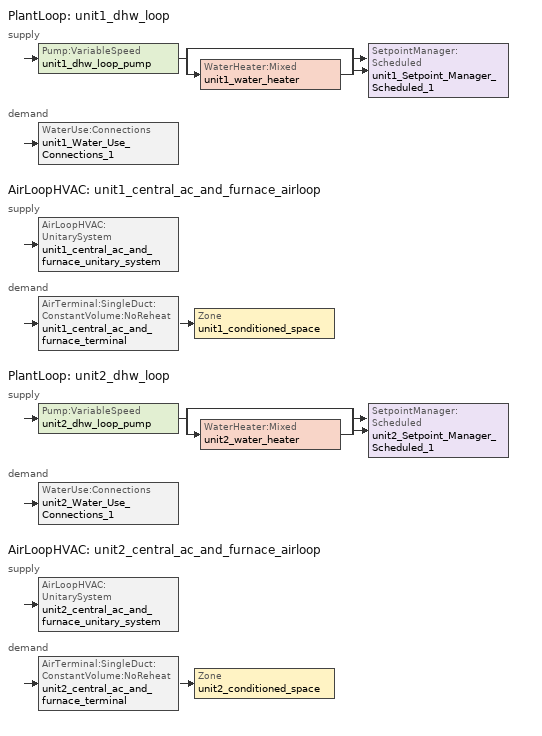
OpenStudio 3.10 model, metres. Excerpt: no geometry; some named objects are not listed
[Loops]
PlantLoop 'unit1_dhw_loop'
 supply: Pump:VariableSpeed 'unit1_dhw_loop_pump' > split
  | bypass
  | WaterHeater:Mixed 'unit1_water_heater'
  join > SetpointManager:Scheduled 'unit1_Setpoint_Manager_Scheduled_1'
 demand: WaterUse:Connections 'unit1_Water_Use_Connections_1'
AirLoopHVAC 'unit1_central_ac_and_furnace_airloop'
 supply: AirLoopHVAC:UnitarySystem 'unit1_central_ac_and_furnace_unitary_system'
 demand: AirTerminal:SingleDuct:ConstantVolume:NoReheat 'unit1_central_ac_and_furnace_terminal' > Zone 'unit1_conditioned_space'
PlantLoop 'unit2_dhw_loop'
 supply: Pump:VariableSpeed 'unit2_dhw_loop_pump' > split
  | bypass
  | WaterHeater:Mixed 'unit2_water_heater'
  join > SetpointManager:Scheduled 'unit2_Setpoint_Manager_Scheduled_1'
 demand: WaterUse:Connections 'unit2_Water_Use_Connections_1'
AirLoopHVAC 'unit2_central_ac_and_furnace_airloop'
 supply: AirLoopHVAC:UnitarySystem 'unit2_central_ac_and_furnace_unitary_system'
 demand: AirTerminal:SingleDuct:ConstantVolume:NoReheat 'unit2_central_ac_and_furnace_terminal' > Zone 'unit2_conditioned_space'
[EnergyManagementSystem:ProgramCallingManager]
unit1_infil_program_calling_manager: BeginZoneTimestepAfterInitHeatBalance; unit1_infil_program
unit1_crawlspace_unvented_1_duct_leakage_imbalance_infil_program_calling_manager: BeginZoneTimestepAfterInitHeatBalance; unit1_crawlspace_unvented_1_duct_leakage_imbalance_infil_program
unit1_natural_vent_program_calling_manager: BeginZoneTimestepAfterInitHeatBalance; unit1_natural_vent_program
unit1_central_ac_and_furnace_airloop_0_duct_program_calling_manager: EndOfSystemTimestepAfterHVACReporting; unit1_central_ac_and_furnace_airloop_0_duct_program
unit1_fridge_schedule_program_calling_manager: BeginZoneTimestepAfterInitHeatBalance; unit1_fridge_schedule_program
unit1_water_heater_EC_adj_ProgramManager: EndOfSystemTimestepBeforeHVACReporting; unit1_water_heater_EC_adj
unit1_central_ac_and_furnace_supply_fan_disaggregate_program_calling_manager_1: EndOfSystemTimestepBeforeHVACReporting; unit1_central_ac_and_furnace_supply_fan_disaggregate_program_1
unit1_central_ac_and_furnace_supply_fan_disaggregate_program_calling_manager: EndOfSystemTimestepBeforeHVACReporting; unit1_central_ac_and_furnace_supply_fan_disaggregate_program
unit2_infil_program_calling_manager: BeginZoneTimestepAfterInitHeatBalance; unit2_infil_program
unit2_crawlspace_unvented_1_duct_leakage_imbalance_infil_program_calling_manager: BeginZoneTimestepAfterInitHeatBalance; unit2_crawlspace_unvented_1_duct_leakage_imbalance_infil_program
unit2_natural_vent_program_calling_manager: BeginZoneTimestepAfterInitHeatBalance; unit2_natural_vent_program
unit2_central_ac_and_furnace_airloop_0_duct_program_calling_manager: EndOfSystemTimestepAfterHVACReporting; unit2_central_ac_and_furnace_airloop_0_duct_program
unit2_fridge_schedule_program_calling_manager: BeginZoneTimestepAfterInitHeatBalance; unit2_fridge_schedule_program
unit2_water_heater_EC_adj_ProgramManager: EndOfSystemTimestepBeforeHVACReporting; unit2_water_heater_EC_adj
unit2_central_ac_and_furnace_supply_fan_disaggregate_program_calling_manager_1: EndOfSystemTimestepBeforeHVACReporting; unit2_central_ac_and_furnace_supply_fan_disaggregate_program_1
unit2_central_ac_and_furnace_supply_fan_disaggregate_program_calling_manager: EndOfSystemTimestepBeforeHVACReporting; unit2_central_ac_and_furnace_supply_fan_disaggregate_program
unmet_hours_program_calling_manager: EndOfZoneTimestepBeforeZoneReporting; unmet_hours_program
total_loads_program_calling_manager: EndOfZoneTimestepAfterZoneReporting; total_loads_program
total_airflows_program_calling_manager: EndOfZoneTimestepAfterZoneReporting; total_airflows_program
[EnergyManagementSystem:Sensor]
Name | Output Variable or Output Meter Index Key | Output Variable or Output Meter
unit1_clothes_dryer_exhaust_0_sch_s | unit1_clothes_dryer | Schedule Value
unit1_mech_vent_bath_fan_0_sch_s | unit1_mech_vent_bath_fan_0_schedule | Schedule Value
unit1_mech_vent_range_fan_0_sch_s | unit1_mech_vent_range_fan_0_schedule | Schedule Value
unit1_clg_sp_s | unit1_cooling_setpoint | Schedule Value
unit1_htg_sp_s | unit1_heating_setpoint | Schedule Value
unit1_natural_vent_s | unit1_natural_vent_schedule | Schedule Value
unit1_central_ac_and_furnace_airloop_0_DZ_W_s | unit1_crawlspace___unvented | Zone Mean Air Humidity Ratio
unit1_central_ac_and_furnace_airloop_0_DZ_T_s | unit1_crawlspace___unvented | Zone Air Temperature
unit1_central_ac_and_furnace_airloop_Ra_W_s | unit1_Node_9 | System Node Humidity Ratio
unit1_central_ac_and_furnace_airloop_RA_T_s | unit1_Node_9 | System Node Temperature
unit1_central_ac_and_furnace_airloop_AH_Wout_s | unit1_Node_6 | System Node Humidity Ratio
unit1_central_ac_and_furnace_airloop_AH_Tout_s | unit1_Node_6 | System Node Temperature
unit1_central_ac_and_furnace_airloop_AH_VFR_s | unit1_Node_6 | System Node Current Density Volume Flow Rate
unit1_central_ac_and_furnace_airloop_AH_MFR_s | unit1_Node_6 | System Node Mass Flow Rate
unit1_central_ac_and_furnace_airloop_Fan_RTF_s_1 | unit1_central_ac_and_furnace_supply_fan | Fan Runtime Fraction Speed 2
unit1_central_ac_and_furnace_airloop_Fan_RTF_s | unit1_central_ac_and_furnace_supply_fan | Fan Runtime Fraction Speed 1
unit1_cool_season | unit1_cooling_season_schedule | Schedule Value
unit1_tout_s | unit1_conditioned_space | Zone Outdoor Air Drybulb Temperature
unit1_tin_s; unit1_fridge_tin_s | unit1_conditioned_space | Zone Mean Air Temperature
unit1_site_vw_s; unit2_site_vw_s |  | Site Wind Speed
unit1_win_s | unit1_conditioned_space | Zone Air Humidity Ratio
unit1_out_wt_s; unit2_out_wt_s |  | Site Outdoor Air Humidity Ratio
unit1_out_pb_s; unit2_out_pb_s |  | Site Outdoor Air Barometric Pressure
unit1_water_heater_off_cycle_parasitic | unit1_water_heater | Water Heater Off Cycle Parasitic Electricity Rate
unit1_water_heater_on_cycle_parasitic | unit1_water_heater | Water Heater On Cycle Parasitic Electricity Rate
unit1_water_heater_energy | unit1_water_heater | Water Heater NaturalGas Rate
unit1_central_ac_and_furnace_htg_coil_s | unit1_central_ac_and_furnace_htg_coil | Heating Coil Heating Energy
unit1_central_ac_and_furnace_supply_fan_s_1; unit1_central_ac_and_furnace_supply_fan_s | unit1_central_ac_and_furnace_supply_fan | Fan Electricity Energy
unit1_central_ac_and_furnace_clg_coil_s | unit1_central_ac_and_furnace_clg_coil | Cooling Coil Total Cooling Energy
unit2_clothes_dryer_exhaust_0_sch_s | unit2_clothes_dryer | Schedule Value
unit2_mech_vent_bath_fan_0_sch_s | unit2_mech_vent_bath_fan_0_schedule | Schedule Value
unit2_mech_vent_range_fan_0_sch_s | unit2_mech_vent_range_fan_0_schedule | Schedule Value
unit2_clg_sp_s | unit2_cooling_setpoint | Schedule Value
unit2_htg_sp_s | unit2_heating_setpoint | Schedule Value
unit2_natural_vent_s | unit2_natural_vent_schedule | Schedule Value
unit2_central_ac_and_furnace_airloop_0_DZ_W_s | unit2_crawlspace___unvented | Zone Mean Air Humidity Ratio
unit2_central_ac_and_furnace_airloop_0_DZ_T_s | unit2_crawlspace___unvented | Zone Air Temperature
unit2_central_ac_and_furnace_airloop_Ra_W_s | unit2_Node_9 | System Node Humidity Ratio
unit2_central_ac_and_furnace_airloop_RA_T_s | unit2_Node_9 | System Node Temperature
unit2_central_ac_and_furnace_airloop_AH_Wout_s | unit2_Node_6 | System Node Humidity Ratio
unit2_central_ac_and_furnace_airloop_AH_Tout_s | unit2_Node_6 | System Node Temperature
unit2_central_ac_and_furnace_airloop_AH_VFR_s | unit2_Node_6 | System Node Current Density Volume Flow Rate
unit2_central_ac_and_furnace_airloop_AH_MFR_s | unit2_Node_6 | System Node Mass Flow Rate
unit2_central_ac_and_furnace_airloop_Fan_RTF_s_1 | unit2_central_ac_and_furnace_supply_fan | Fan Runtime Fraction Speed 2
unit2_central_ac_and_furnace_airloop_Fan_RTF_s | unit2_central_ac_and_furnace_supply_fan | Fan Runtime Fraction Speed 1
unit2_cool_season | unit2_cooling_season_schedule | Schedule Value
unit2_tout_s | unit2_conditioned_space | Zone Outdoor Air Drybulb Temperature
unit2_tin_s; unit2_fridge_tin_s | unit2_conditioned_space | Zone Mean Air Temperature
unit2_win_s | unit2_conditioned_space | Zone Air Humidity Ratio
unit2_water_heater_off_cycle_parasitic | unit2_water_heater | Water Heater Off Cycle Parasitic Electricity Rate
unit2_water_heater_on_cycle_parasitic | unit2_water_heater | Water Heater On Cycle Parasitic Electricity Rate
unit2_water_heater_energy | unit2_water_heater | Water Heater NaturalGas Rate
unit2_central_ac_and_furnace_htg_coil_s | unit2_central_ac_and_furnace_htg_coil | Heating Coil Heating Energy
unit2_central_ac_and_furnace_supply_fan_s_1; unit2_central_ac_and_furnace_supply_fan_s | unit2_central_ac_and_furnace_supply_fan | Fan Electricity Energy
unit2_central_ac_and_furnace_clg_coil_s | unit2_central_ac_and_furnace_clg_coil | Cooling Coil Total Cooling Energy
unit1_conditioned_space_htg_unmet_s | unit1_conditioned_space | Zone Heating Setpoint Not Met Time
unit1_conditioned_space_clg_unmet_s | unit1_conditioned_space | Zone Cooling Setpoint Not Met Time
unit2_conditioned_space_htg_unmet_s | unit2_conditioned_space | Zone Heating Setpoint Not Met Time
unit2_conditioned_space_clg_unmet_s | unit2_conditioned_space | Zone Cooling Setpoint Not Met Time
htg_load_cond |  | Heating:EnergyTransfer:Zone:UNIT1_CONDITIONED_SPACE
clg_load_cond |  | Cooling:EnergyTransfer:Zone:UNIT1_CONDITIONED_SPACE
htg_load_duct |  | Heating:EnergyTransfer:Zone:UNIT1_CENTRAL_AC_AND_FURNACE_AIRLOOP_RET_AIR_ZONE
clg_load_duct |  | Cooling:EnergyTransfer:Zone:UNIT1_CENTRAL_AC_AND_FURNACE_AIRLOOP_RET_AIR_ZONE
htg_load_cond_1 |  | Heating:EnergyTransfer:Zone:UNIT2_CONDITIONED_SPACE
clg_load_cond_1 |  | Cooling:EnergyTransfer:Zone:UNIT2_CONDITIONED_SPACE
htg_load_duct_1 |  | Heating:EnergyTransfer:Zone:UNIT2_CENTRAL_AC_AND_FURNACE_AIRLOOP_RET_AIR_ZONE
clg_load_duct_1 |  | Cooling:EnergyTransfer:Zone:UNIT2_CENTRAL_AC_AND_FURNACE_AIRLOOP_RET_AIR_ZONE
[ElectricEquipment:Definition] Design Level Calculation Method=EquipmentLevel
Name | Design Level {W} | Fraction Latent | Fraction Radiant | Fraction Lost
unit1_dishwasher | 376.007 | 0.3 | 0.18 | 0.4
unit1_clothes_washer | 776.707 | 0.03 | 0.162 | 0.7
unit2_dishwasher | 429.275 | 0.3 | 0.18 | 0.4
unit2_clothes_washer | 508.393 | 0.03 | 0.162 | 0.7
[EnergyManagementSystem:Actuator]
Name | Actuated Component | Actuated Component Type | Actuated Component Control Type
unit1_infil_flow_act | unit1_infil_flow | Zone Infiltration | Air Exchange Flow Rate
unit1_crawlspace_unvented_1_duct_leakage_imbalance_infil_flow_act | unit1_crawlspace_unvented_1_duct_leakage_imbalance_infil_flow | Zone Infiltration | Air Exchange Flow Rate
unit1_whole_house_fan_mix_act | unit1_whole_house_fan_mix | ZoneMixing | Air Exchange Flow Rate
unit1_whole_house_fan_flow_act | unit1_whole_house_fan_flow | Zone Infiltration | Air Exchange Flow Rate
unit1_natural_vent_flow_act | unit1_natural_vent_flow | Zone Infiltration | Air Exchange Flow Rate
unit1_central_ac_and_furnace_airloop_0_ZoneMixCondToDZ_mix_act | unit1_central_ac_and_furnace_airloop_0_ZoneMixCondToDZ_mix | ZoneMixing | Air Exchange Flow Rate
unit1_central_ac_and_furnace_airloop_0_ZoneMixDZToCond_mix_act | unit1_central_ac_and_furnace_airloop_0_ZoneMixDZToCond_mix | ZoneMixing | Air Exchange Flow Rate
unit1_fridge_schedule_act | unit1_fridge_schedule | Schedule:Constant | Schedule Value
unit2_infil_flow_act | unit2_infil_flow | Zone Infiltration | Air Exchange Flow Rate
unit2_crawlspace_unvented_1_duct_leakage_imbalance_infil_flow_act | unit2_crawlspace_unvented_1_duct_leakage_imbalance_infil_flow | Zone Infiltration | Air Exchange Flow Rate
unit2_whole_house_fan_mix_act | unit2_whole_house_fan_mix | ZoneMixing | Air Exchange Flow Rate
unit2_whole_house_fan_flow_act | unit2_whole_house_fan_flow | Zone Infiltration | Air Exchange Flow Rate
unit2_natural_vent_flow_act | unit2_natural_vent_flow | Zone Infiltration | Air Exchange Flow Rate
unit2_central_ac_and_furnace_airloop_0_ZoneMixCondToDZ_mix_act | unit2_central_ac_and_furnace_airloop_0_ZoneMixCondToDZ_mix | ZoneMixing | Air Exchange Flow Rate
unit2_central_ac_and_furnace_airloop_0_ZoneMixDZToCond_mix_act | unit2_central_ac_and_furnace_airloop_0_ZoneMixDZToCond_mix | ZoneMixing | Air Exchange Flow Rate
unit2_fridge_schedule_act | unit2_fridge_schedule | Schedule:Constant | Schedule Value
[EnergyManagementSystem:Program]
unit1_infil_program: Set p_m = 0.14; Set p_s = 0.22; Set s_m = 270; Set s_s = 370; Set z_m = 9.99744; Set z_s = 2.4384; Set f_t = (((s_m/z_m)^p_m)*((z_s/s_s)^p_s)); Set Tdiff = unit1_tin_s-unit1_tout_s; Set dT = @Abs Tdiff; Set c = 0.0554; Set Cs = 0.0567; Set Cw = 0.1627; Set n = 0.65; Set sft = (f_t*0.3); Set temp1 = ((c*Cw)*((sft*unit1_site_vw_s)^(2*n)))^2; Set Qinf = (((c*Cs*(dT^n))^2)+temp1)^0.5; Set Qinf = (@Max Qinf 0); Set unit1_mech_vent_house_fan_sensible_load_act = 0.0; Set unit1_mech_vent_house_fan_latent_load_act = 0.0; Set OASupInPb = unit1_out_pb_s; Set OASupInTemp = unit1_tout_s; Set OASupInW = unit1_out_wt_s; Set OASupRho = (@RhoAirFnPbTdbW OASupInPb OASupInTemp OASupInW); Set OASupCp = (@CpAirFnW OASupInW); Set OASupInEnth = (@HFnTdbW OASupInTemp OASupInW); Set ZoneTemp = unit1_tin_s; Set ZoneW = unit1_win_s; Set ZoneCp = (@CpAirFnW ZoneW); Set ZoneAirEnth = (@HFnTdbW ZoneTemp ZoneW); Set unit1_mech_vent_house_fan_cfis_act = 0.0; Set QWHV_cfis_sup = 0.0; Set QWHV_cfis_suppl_sup = 0.0; Set QWHV_cfis_suppl_exh = 0.0; Set Qrange = 0; Set Qrange = Qrange + 0.04719 * unit1_mech_vent_range_fan_0_sch_s; Set Qbath = 0; Set Qbath = Qbath + 0.07079 * unit1_mech_vent_bath_fan_0_sch_s; Set Qdryer = 0; Set Qdryer = Qdryer + 0.09233 * unit1_clothes_dryer_exhaust_0_sch_s; Set QWHV_sup = 0.0; Set QWHV_exh = 0.0; Set Qsupply = QWHV_sup + QWHV_cfis_sup + QWHV_cfis_suppl_sup; Set Qexhaust = Qrange + Qbath + Qdryer + QWHV_exh + QWHV_cfis_suppl_exh; Set Qfan = (@Max Qexhaust Qsupply); Set Qducts = 0; Set Qducts = Qducts - unit1_central_ac_and_furnace_airloop_0_DuctImbalLkSupFanEquivCond; Set Qducts = Qducts + unit1_central_ac_and_furnace_airloop_0_DuctImbalLkExhFanEquivCond; If Qducts < 0; Set Qsupply = Qsupply - Qducts; Else; Set Qexhaust = Qexhaust + Qducts; EndIf; Set Qfan_with_ducts = (@Max Qexhaust Qsupply); Set Qimb = (@Abs (Qsupply - Qexhaust)); If Qinf + Qimb > 0; Set Qtot = Qfan_with_ducts + (Qinf^2) / (Qinf + Qimb); Else; Set Qtot = Qfan_with_ducts; EndIf; Set Qinf_adj = Qtot - Qfan; Set unit1_infil_flow_act = Qinf_adj; Set unit1_infil_program_Qinf = Qinf_adj; Set unit1_infil_program_Qfan = Qfan; Set Qload = Qfan; Set Effectiveness_Sens = 0.0; Set Effectiveness_Lat = 0.0; Set Fan_MFR = Qload * OASupRho; Set ZoneInEnth = OASupInEnth; Set ZoneInTemp = OASupInTemp; Set FanTotalToCond = Fan_MFR * (ZoneInEnth - ZoneAirEnth); Set FanSensToCond = Fan_MFR * ZoneCp * (ZoneInTemp - ZoneTemp); Set FanLatToCond = FanTotalToCond - FanSensToCond; Set unit1_mech_vent_house_fan_sensible_load_act = unit1_mech_vent_house_fan_sensible_load_act + FanSensToCond; Set unit1_mech_vent_house_fan_latent_load_act = unit1_mech_vent_house_fan_latent_load_act + FanLatToCond
unit1_crawlspace_unvented_1_duct_leakage_imbalance_infil_program: Set Qducts = 0; Set Qducts = Qducts - unit1_central_ac_and_furnace_airloop_0_DuctImbalLkSupFanEquivDZ; Set Qducts = Qducts + unit1_central_ac_and_furnace_airloop_0_DuctImbalLkExhFanEquivDZ; Set unit1_crawlspace_unvented_1_duct_leakage_imbalance_infil_flow_act = (@Abs(Qducts))
unit1_natural_vent_program: Set Tin = unit1_tin_s; Set Tout = unit1_tout_s; Set Wout = unit1_out_wt_s; Set Pbar = unit1_out_pb_s; Set Phiout = (@RhFnTdbWPb Tout Wout Pbar); Set MaxHR = 0.0115; Set Tnvsp = (unit1_htg_sp_s + unit1_clg_sp_s) / 2; Set NVavail = unit1_natural_vent_s; Set ClgSsnAvail = unit1_cool_season; Set Qnv = 0; Set Qwhf = 0; Set unit1_whole_house_fan_mix_act = 0; Set unit1_whole_house_fan_act = 0; If ((Wout < MaxHR) && (Tin > Tout) && (Tin > Tnvsp) && (ClgSsnAvail > 0)); Set WHF_Flow = 0; Set Adj = (Tin-Tnvsp)/(Tin-Tout); Set Adj = (@Min Adj 1); Set Adj = (@Max Adj 0); If (WHF_Flow > 0); Set Qwhf = WHF_Flow*Adj; Set unit1_whole_house_fan_mix_act = WHF_Flow*Adj; Set WHF_W = 0; Set unit1_whole_house_fan_act = WHF_W*Adj; ElseIf (NVavail > 0); Set NVArea = 5945.645915136; Set Cs = 8.968567957270247e-05; Set Cw = 2.2169590796800036e-05; Set Tdiff = Tin-Tout; Set dT = (@Abs Tdiff); Set Vwind = unit1_site_vw_s; Set SGNV = NVArea*Adj*((((Cs*dT)+(Cw*(Vwind^2)))^0.5)/1000); Set MaxNV = 1.9217699887104003; Set Qnv = (@Min SGNV MaxNV); EndIf; EndIf; Set unit1_natural_vent_flow_act = Qnv; Set unit1_whole_house_fan_flow_act = Qwhf; Set unit1_natural_vent_program_Qnv = Qnv; Set unit1_natural_vent_program_Qwhf = Qwhf
unit1_central_ac_and_furnace_airloop_0_duct_program: Set unit1_central_ac_and_furnace_airloop_AH_MFR = unit1_central_ac_and_furnace_airloop_AH_MFR_s; Set unit1_central_ac_and_furnace_airloop_Fan_RTF = 0; Set unit1_central_ac_and_furnace_airloop_Fan_RTF = unit1_central_ac_and_furnace_airloop_Fan_RTF + unit1_central_ac_and_furnace_airloop_Fan_RTF_s; Set unit1_central_ac_and_furnace_airloop_Fan_RTF = unit1_central_ac_and_furnace_airloop_Fan_RTF + unit1_central_ac_and_furnace_airloop_Fan_RTF_s_1; Set unit1_central_ac_and_furnace_airloop_AH_VFR = unit1_central_ac_and_furnace_airloop_AH_VFR_s; Set unit1_central_ac_and_furnace_airloop_AH_Tout = unit1_central_ac_and_furnace_airloop_AH_Tout_s; Set unit1_central_ac_and_furnace_airloop_AH_Wout = unit1_central_ac_and_furnace_airloop_AH_Wout_s; Set unit1_central_ac_and_furnace_airloop_RA_T = unit1_central_ac_and_furnace_airloop_RA_T_s; Set unit1_central_ac_and_furnace_airloop_Ra_W = unit1_central_ac_and_furnace_airloop_Ra_W_s; Set unit1_central_ac_and_furnace_airloop_0_DZ_T = unit1_central_ac_and_furnace_airloop_0_DZ_T_s; Set unit1_central_ac_and_furnace_airloop_0_DZ_W = unit1_central_ac_and_furnace_airloop_0_DZ_W_s; Run unit1_central_ac_and_furnace_airloop_0_duct_subroutine; Set unit1_central_ac_and_furnace_airloop_0_SupSensLkToCond_act = unit1_central_ac_and_furnace_airloop_0_SupSensLkToCond; Set unit1_central_ac_and_furnace_airloop_0_SupLatLkToCond_act = unit1_central_ac_and_furnace_airloop_0_SupLatLkToCond; Set unit1_central_ac_and_furnace_airloop_0_SupCondToLv_act = unit1_central_ac_and_furnace_airloop_0_SupCondToLv; Set unit1_central_ac_and_furnace_airloop_0_RetSensLkToRP_act = unit1_central_ac_and_furnace_airloop_0_RetSensLkToRP; Set unit1_central_ac_and_furnace_airloop_0_RetLatLkToRP_act = unit1_central_ac_and_furnace_airloop_0_RetLatLkToRP; Set unit1_central_ac_and_furnace_airloop_0_RetCondToRP_act = unit1_central_ac_and_furnace_airloop_0_RetCondToRP; Set unit1_central_ac_and_furnace_airloop_0_RetCondToDZ_act = unit1_central_ac_and_furnace_airloop_0_RetCondToDZ; Set unit1_central_ac_and_furnace_airloop_0_SupCondToDZ_act = unit1_central_ac_and_furnace_airloop_0_SupCondToDZ; Set unit1_central_ac_and_furnace_airloop_0_SupSensLkToDZ_act = unit1_central_ac_and_furnace_airloop_0_SupSensLkToDZ; Set unit1_central_ac_and_furnace_airloop_0_SupLatLkToDZ_act = unit1_central_ac_and_furnace_airloop_0_SupLatLkToDZ; Set unit1_central_ac_and_furnace_airloop_0_ZoneMixDZToCond_mix_act = unit1_central_ac_and_furnace_airloop_0_ZoneMixDZToCond; Set unit1_central_ac_and_furnace_airloop_0_ZoneMixCondToDZ_mix_act = unit1_central_ac_and_furnace_airloop_0_ZoneMixCondToDZ
unit1_fridge_schedule_program: Set Tin = unit1_fridge_tin_s*(9.0/5.0)+32.0; Set unit1_fridge_schedule_act = 0; If (Hour == 0); Set unit1_fridge_schedule_act = (-0.487+0.019*Tin); ElseIf (Hour == 1); Set unit1_fridge_schedule_act = (-0.34+0.016*Tin); ElseIf (Hour == 2); Set unit1_fridge_schedule_act = (-0.37+0.017*Tin); ElseIf (Hour == 3); Set unit1_fridge_schedule_act = (-0.361+0.016*Tin); ElseIf (Hour == 4); Set unit1_fridge_schedule_act = (-0.515+0.018*Tin); ElseIf (Hour == 5); Set unit1_fridge_schedule_act = (-0.684+0.021*Tin); ElseIf (Hour == 6); Set unit1_fridge_schedule_act = (-0.471+0.019*Tin); ElseIf (Hour == 7); Set unit1_fridge_schedule_act = (-0.159+0.015*Tin); ElseIf (Hour == 8); Set unit1_fridge_schedule_act = (-0.079+0.015*Tin); ElseIf (Hour == 9); Set unit1_fridge_schedule_act = (-0.417+0.019*Tin); ElseIf (Hour == 10); Set unit1_fridge_schedule_act = (-0.411+0.018*Tin); ElseIf (Hour == 11); Set unit1_fridge_schedule_act = (-0.386+0.018*Tin); ElseIf (Hour == 12); Set unit1_fridge_schedule_act = (-0.24+0.016*Tin); ElseIf (Hour == 13); Set unit1_fridge_schedule_act = (-0.314+0.017*Tin); ElseIf (Hour == 14); Set unit1_fridge_schedule_act = (-0.16+0.015*Tin); ElseIf (Hour == 15); Set unit1_fridge_schedule_act = (-0.121+0.015*Tin); ElseIf (Hour == 16); Set unit1_fridge_schedule_act = (-0.469+0.02*Tin); ElseIf (Hour == 17); Set unit1_fridge_schedule_act = (-0.412+0.02*Tin); ElseIf (Hour == 18); Set unit1_fridge_schedule_act = (-0.091+0.017*Tin); ElseIf (Hour == 19); Set unit1_fridge_schedule_act = (0.077+0.014*Tin); ElseIf (Hour == 20); Set unit1_fridge_schedule_act = (-0.118+0.016*Tin); ElseIf (Hour == 21); Set unit1_fridge_schedule_act = (-0.247+0.017*Tin); ElseIf (Hour == 22); Set unit1_fridge_schedule_act = (-0.445+0.019*Tin); ElseIf (Hour == 23); Set unit1_fridge_schedule_act = (-0.544+0.02*Tin); EndIf
unit1_water_heater_EC_adj: If WarmupFlag == 0; Set dhw_e_cons = unit1_water_heater_energy + unit1_water_heater_on_cycle_parasitic + unit1_water_heater_off_cycle_parasitic; Set unit1_water_heater_ec_adj_act = 0.0 * dhw_e_cons / 1; EndIf
unit1_central_ac_and_furnace_supply_fan_disaggregate_program_1: Set unit1_central_ac_and_furnace_supply_fan_primary_htg = 0; If unit1_central_ac_and_furnace_htg_coil_s > 0; Set unit1_central_ac_and_furnace_supply_fan_primary_htg = unit1_central_ac_and_furnace_supply_fan_s_1; EndIf
unit1_central_ac_and_furnace_supply_fan_disaggregate_program: Set unit1_central_ac_and_furnace_supply_fan_clg = 0; If unit1_central_ac_and_furnace_clg_coil_s > 0; Set unit1_central_ac_and_furnace_supply_fan_clg = unit1_central_ac_and_furnace_supply_fan_s; EndIf
unit2_infil_program: Set p_m = 0.14; Set p_s = 0.22; Set s_m = 270; Set s_s = 370; Set z_m = 9.99744; Set z_s = 2.4384; Set f_t = (((s_m/z_m)^p_m)*((z_s/s_s)^p_s)); Set Tdiff = unit2_tin_s-unit2_tout_s; Set dT = @Abs Tdiff; Set c = 0.0554; Set Cs = 0.0567; Set Cw = 0.1627; Set n = 0.65; Set sft = (f_t*0.3); Set temp1 = ((c*Cw)*((sft*unit2_site_vw_s)^(2*n)))^2; Set Qinf = (((c*Cs*(dT^n))^2)+temp1)^0.5; Set Qinf = (@Max Qinf 0); Set unit2_mech_vent_house_fan_sensible_load_act = 0.0; Set unit2_mech_vent_house_fan_latent_load_act = 0.0; Set OASupInPb = unit2_out_pb_s; Set OASupInTemp = unit2_tout_s; Set OASupInW = unit2_out_wt_s; Set OASupRho = (@RhoAirFnPbTdbW OASupInPb OASupInTemp OASupInW); Set OASupCp = (@CpAirFnW OASupInW); Set OASupInEnth = (@HFnTdbW OASupInTemp OASupInW); Set ZoneTemp = unit2_tin_s; Set ZoneW = unit2_win_s; Set ZoneCp = (@CpAirFnW ZoneW); Set ZoneAirEnth = (@HFnTdbW ZoneTemp ZoneW); Set unit2_mech_vent_house_fan_cfis_act = 0.0; Set QWHV_cfis_sup = 0.0; Set QWHV_cfis_suppl_sup = 0.0; Set QWHV_cfis_suppl_exh = 0.0; Set Qrange = 0; Set Qrange = Qrange + 0.04719 * unit2_mech_vent_range_fan_0_sch_s; Set Qbath = 0; Set Qbath = Qbath + 0.07079 * unit2_mech_vent_bath_fan_0_sch_s; Set Qdryer = 0; Set Qdryer = Qdryer + 0.0508 * unit2_clothes_dryer_exhaust_0_sch_s; Set QWHV_sup = 0.0; Set QWHV_exh = 0.0; Set Qsupply = QWHV_sup + QWHV_cfis_sup + QWHV_cfis_suppl_sup; Set Qexhaust = Qrange + Qbath + Qdryer + QWHV_exh + QWHV_cfis_suppl_exh; Set Qfan = (@Max Qexhaust Qsupply); Set Qducts = 0; Set Qducts = Qducts - unit2_central_ac_and_furnace_airloop_0_DuctImbalLkSupFanEquivCond; Set Qducts = Qducts + unit2_central_ac_and_furnace_airloop_0_DuctImbalLkExhFanEquivCond; If Qducts < 0; Set Qsupply = Qsupply - Qducts; Else; Set Qexhaust = Qexhaust + Qducts; EndIf; Set Qfan_with_ducts = (@Max Qexhaust Qsupply); Set Qimb = (@Abs (Qsupply - Qexhaust)); If Qinf + Qimb > 0; Set Qtot = Qfan_with_ducts + (Qinf^2) / (Qinf + Qimb); Else; Set Qtot = Qfan_with_ducts; EndIf; Set Qinf_adj = Qtot - Qfan; Set unit2_infil_flow_act = Qinf_adj; Set unit2_infil_program_Qinf = Qinf_adj; Set unit2_infil_program_Qfan = Qfan; Set Qload = Qfan; Set Effectiveness_Sens = 0.0; Set Effectiveness_Lat = 0.0; Set Fan_MFR = Qload * OASupRho; Set ZoneInEnth = OASupInEnth; Set ZoneInTemp = OASupInTemp; Set FanTotalToCond = Fan_MFR * (ZoneInEnth - ZoneAirEnth); Set FanSensToCond = Fan_MFR * ZoneCp * (ZoneInTemp - ZoneTemp); Set FanLatToCond = FanTotalToCond - FanSensToCond; Set unit2_mech_vent_house_fan_sensible_load_act = unit2_mech_vent_house_fan_sensible_load_act + FanSensToCond; Set unit2_mech_vent_house_fan_latent_load_act = unit2_mech_vent_house_fan_latent_load_act + FanLatToCond
unit2_crawlspace_unvented_1_duct_leakage_imbalance_infil_program: Set Qducts = 0; Set Qducts = Qducts - unit2_central_ac_and_furnace_airloop_0_DuctImbalLkSupFanEquivDZ; Set Qducts = Qducts + unit2_central_ac_and_furnace_airloop_0_DuctImbalLkExhFanEquivDZ; Set unit2_crawlspace_unvented_1_duct_leakage_imbalance_infil_flow_act = (@Abs(Qducts))
unit2_natural_vent_program: Set Tin = unit2_tin_s; Set Tout = unit2_tout_s; Set Wout = unit2_out_wt_s; Set Pbar = unit2_out_pb_s; Set Phiout = (@RhFnTdbWPb Tout Wout Pbar); Set MaxHR = 0.0115; Set Tnvsp = (unit2_htg_sp_s + unit2_clg_sp_s) / 2; Set NVavail = unit2_natural_vent_s; Set ClgSsnAvail = unit2_cool_season; Set Qnv = 0; Set Qwhf = 0; Set unit2_whole_house_fan_mix_act = 0; Set unit2_whole_house_fan_act = 0; If ((Wout < MaxHR) && (Tin > Tout) && (Tin > Tnvsp) && (ClgSsnAvail > 0)); Set WHF_Flow = 0; Set Adj = (Tin-Tnvsp)/(Tin-Tout); Set Adj = (@Min Adj 1); Set Adj = (@Max Adj 0); If (WHF_Flow > 0); Set Qwhf = WHF_Flow*Adj; Set unit2_whole_house_fan_mix_act = WHF_Flow*Adj; Set WHF_W = 0; Set unit2_whole_house_fan_act = WHF_W*Adj; ElseIf (NVavail > 0); Set NVArea = 5945.645915136; Set Cs = 8.968567957270247e-05; Set Cw = 2.2169590796800036e-05; Set Tdiff = Tin-Tout; Set dT = (@Abs Tdiff); Set Vwind = unit2_site_vw_s; Set SGNV = NVArea*Adj*((((Cs*dT)+(Cw*(Vwind^2)))^0.5)/1000); Set MaxNV = 1.9217699887104003; Set Qnv = (@Min SGNV MaxNV); EndIf; EndIf; Set unit2_natural_vent_flow_act = Qnv; Set unit2_whole_house_fan_flow_act = Qwhf; Set unit2_natural_vent_program_Qnv = Qnv; Set unit2_natural_vent_program_Qwhf = Qwhf
unit2_central_ac_and_furnace_airloop_0_duct_program: Set unit2_central_ac_and_furnace_airloop_AH_MFR = unit2_central_ac_and_furnace_airloop_AH_MFR_s; Set unit2_central_ac_and_furnace_airloop_Fan_RTF = 0; Set unit2_central_ac_and_furnace_airloop_Fan_RTF = unit2_central_ac_and_furnace_airloop_Fan_RTF + unit2_central_ac_and_furnace_airloop_Fan_RTF_s; Set unit2_central_ac_and_furnace_airloop_Fan_RTF = unit2_central_ac_and_furnace_airloop_Fan_RTF + unit2_central_ac_and_furnace_airloop_Fan_RTF_s_1; Set unit2_central_ac_and_furnace_airloop_AH_VFR = unit2_central_ac_and_furnace_airloop_AH_VFR_s; Set unit2_central_ac_and_furnace_airloop_AH_Tout = unit2_central_ac_and_furnace_airloop_AH_Tout_s; Set unit2_central_ac_and_furnace_airloop_AH_Wout = unit2_central_ac_and_furnace_airloop_AH_Wout_s; Set unit2_central_ac_and_furnace_airloop_RA_T = unit2_central_ac_and_furnace_airloop_RA_T_s; Set unit2_central_ac_and_furnace_airloop_Ra_W = unit2_central_ac_and_furnace_airloop_Ra_W_s; Set unit2_central_ac_and_furnace_airloop_0_DZ_T = unit2_central_ac_and_furnace_airloop_0_DZ_T_s; Set unit2_central_ac_and_furnace_airloop_0_DZ_W = unit2_central_ac_and_furnace_airloop_0_DZ_W_s; Run unit2_central_ac_and_furnace_airloop_0_duct_subroutine; Set unit2_central_ac_and_furnace_airloop_0_SupSensLkToCond_act = unit2_central_ac_and_furnace_airloop_0_SupSensLkToCond; Set unit2_central_ac_and_furnace_airloop_0_SupLatLkToCond_act = unit2_central_ac_and_furnace_airloop_0_SupLatLkToCond; Set unit2_central_ac_and_furnace_airloop_0_SupCondToLv_act = unit2_central_ac_and_furnace_airloop_0_SupCondToLv; Set unit2_central_ac_and_furnace_airloop_0_RetSensLkToRP_act = unit2_central_ac_and_furnace_airloop_0_RetSensLkToRP; Set unit2_central_ac_and_furnace_airloop_0_RetLatLkToRP_act = unit2_central_ac_and_furnace_airloop_0_RetLatLkToRP; Set unit2_central_ac_and_furnace_airloop_0_RetCondToRP_act = unit2_central_ac_and_furnace_airloop_0_RetCondToRP; Set unit2_central_ac_and_furnace_airloop_0_RetCondToDZ_act = unit2_central_ac_and_furnace_airloop_0_RetCondToDZ; Set unit2_central_ac_and_furnace_airloop_0_SupCondToDZ_act = unit2_central_ac_and_furnace_airloop_0_SupCondToDZ; Set unit2_central_ac_and_furnace_airloop_0_SupSensLkToDZ_act = unit2_central_ac_and_furnace_airloop_0_SupSensLkToDZ; Set unit2_central_ac_and_furnace_airloop_0_SupLatLkToDZ_act = unit2_central_ac_and_furnace_airloop_0_SupLatLkToDZ; Set unit2_central_ac_and_furnace_airloop_0_ZoneMixDZToCond_mix_act = unit2_central_ac_and_furnace_airloop_0_ZoneMixDZToCond; Set unit2_central_ac_and_furnace_airloop_0_ZoneMixCondToDZ_mix_act = unit2_central_ac_and_furnace_airloop_0_ZoneMixCondToDZ
unit2_fridge_schedule_program: Set Tin = unit2_fridge_tin_s*(9.0/5.0)+32.0; Set unit2_fridge_schedule_act = 0; If (Hour == 0); Set unit2_fridge_schedule_act = (-0.487+0.019*Tin); ElseIf (Hour == 1); Set unit2_fridge_schedule_act = (-0.34+0.016*Tin); ElseIf (Hour == 2); Set unit2_fridge_schedule_act = (-0.37+0.017*Tin); ElseIf (Hour == 3); Set unit2_fridge_schedule_act = (-0.361+0.016*Tin); ElseIf (Hour == 4); Set unit2_fridge_schedule_act = (-0.515+0.018*Tin); ElseIf (Hour == 5); Set unit2_fridge_schedule_act = (-0.684+0.021*Tin); ElseIf (Hour == 6); Set unit2_fridge_schedule_act = (-0.471+0.019*Tin); ElseIf (Hour == 7); Set unit2_fridge_schedule_act = (-0.159+0.015*Tin); ElseIf (Hour == 8); Set unit2_fridge_schedule_act = (-0.079+0.015*Tin); ElseIf (Hour == 9); Set unit2_fridge_schedule_act = (-0.417+0.019*Tin); ElseIf (Hour == 10); Set unit2_fridge_schedule_act = (-0.411+0.018*Tin); ElseIf (Hour == 11); Set unit2_fridge_schedule_act = (-0.386+0.018*Tin); ElseIf (Hour == 12); Set unit2_fridge_schedule_act = (-0.24+0.016*Tin); ElseIf (Hour == 13); Set unit2_fridge_schedule_act = (-0.314+0.017*Tin); ElseIf (Hour == 14); Set unit2_fridge_schedule_act = (-0.16+0.015*Tin); ElseIf (Hour == 15); Set unit2_fridge_schedule_act = (-0.121+0.015*Tin); ElseIf (Hour == 16); Set unit2_fridge_schedule_act = (-0.469+0.02*Tin); ElseIf (Hour == 17); Set unit2_fridge_schedule_act = (-0.412+0.02*Tin); ElseIf (Hour == 18); Set unit2_fridge_schedule_act = (-0.091+0.017*Tin); ElseIf (Hour == 19); Set unit2_fridge_schedule_act = (0.077+0.014*Tin); ElseIf (Hour == 20); Set unit2_fridge_schedule_act = (-0.118+0.016*Tin); ElseIf (Hour == 21); Set unit2_fridge_schedule_act = (-0.247+0.017*Tin); ElseIf (Hour == 22); Set unit2_fridge_schedule_act = (-0.445+0.019*Tin); ElseIf (Hour == 23); Set unit2_fridge_schedule_act = (-0.544+0.02*Tin); EndIf
unit2_water_heater_EC_adj: If WarmupFlag == 0; Set dhw_e_cons = unit2_water_heater_energy + unit2_water_heater_on_cycle_parasitic + unit2_water_heater_off_cycle_parasitic; Set unit2_water_heater_ec_adj_act = 0.0 * dhw_e_cons / 1; EndIf
unit2_central_ac_and_furnace_supply_fan_disaggregate_program_1: Set unit2_central_ac_and_furnace_supply_fan_primary_htg = 0; If unit2_central_ac_and_furnace_htg_coil_s > 0; Set unit2_central_ac_and_furnace_supply_fan_primary_htg = unit2_central_ac_and_furnace_supply_fan_s_1; EndIf
unit2_central_ac_and_furnace_supply_fan_disaggregate_program: Set unit2_central_ac_and_furnace_supply_fan_clg = 0; If unit2_central_ac_and_furnace_clg_coil_s > 0; Set unit2_central_ac_and_furnace_supply_fan_clg = unit2_central_ac_and_furnace_supply_fan_s; EndIf
unmet_hours_program: Set htg_unmet_hours = 0; Set clg_unmet_hours = 0; Set unit_htg_unmet_hours = 0; If ((DayOfYear >= 1) && (DayOfYear <= 365)); Set unit_htg_unmet_hours = unit_htg_unmet_hours + unit1_conditioned_space_htg_unmet_s; If unit_htg_unmet_hours > htg_unmet_hours; Set htg_unmet_hours = unit_htg_unmet_hours; EndIf; EndIf; Set unit_clg_unmet_hours = 0; If ((DayOfYear >= 1) && (DayOfYear <= 365)); Set unit_clg_unmet_hours = unit_clg_unmet_hours + unit1_conditioned_space_clg_unmet_s; If unit_clg_unmet_hours > clg_unmet_hours; Set clg_unmet_hours = unit_clg_unmet_hours; EndIf; EndIf; Set unit_htg_unmet_hours = 0; If ((DayOfYear >= 1) && (DayOfYear <= 365)); Set unit_htg_unmet_hours = unit_htg_unmet_hours + unit2_conditioned_space_htg_unmet_s; If unit_htg_unmet_hours > htg_unmet_hours; Set htg_unmet_hours = unit_htg_unmet_hours; EndIf; EndIf; Set unit_clg_unmet_hours = 0; If ((DayOfYear >= 1) && (DayOfYear <= 365)); Set unit_clg_unmet_hours = unit_clg_unmet_hours + unit2_conditioned_space_clg_unmet_s; If unit_clg_unmet_hours > clg_unmet_hours; Set clg_unmet_hours = unit_clg_unmet_hours; EndIf; EndIf
total_loads_program: Set loads_htg_tot = 0; Set loads_clg_tot = 0; If htg_load_cond > 0; Set loads_htg_tot = loads_htg_tot + (htg_load_cond - clg_load_cond) * 1.0; Set loads_htg_tot = loads_htg_tot + (htg_load_duct - clg_load_duct) * 1.0; EndIf; If htg_load_cond_1 > 0; Set loads_htg_tot = loads_htg_tot + (htg_load_cond_1 - clg_load_cond_1) * 1.0; Set loads_htg_tot = loads_htg_tot + (htg_load_duct_1 - clg_load_duct_1) * 1.0; EndIf; Set loads_htg_tot = (@Max loads_htg_tot 0); If clg_load_cond > 0; Set loads_clg_tot = loads_clg_tot + (clg_load_cond - htg_load_cond) * 1.0; Set loads_clg_tot = loads_clg_tot + (clg_load_duct - htg_load_duct) * 1.0; EndIf; If clg_load_cond_1 > 0; Set loads_clg_tot = loads_clg_tot + (clg_load_cond_1 - htg_load_cond_1) * 1.0; Set loads_clg_tot = loads_clg_tot + (clg_load_duct_1 - htg_load_duct_1) * 1.0; EndIf; Set loads_clg_tot = (@Max loads_clg_tot 0)
total_airflows_program: Set total_infil_flow_rate = 0; Set total_mechvent_flow_rate = 0; Set total_natvent_flow_rate = 0; Set total_whf_flow_rate = 0; Set total_infil_flow_rate = total_infil_flow_rate + (unit1_infil_program_Qinf * 1); Set total_infil_flow_rate = total_infil_flow_rate + (unit2_infil_program_Qinf * 1); Set total_mechvent_flow_rate = total_mechvent_flow_rate + (unit1_infil_program_Qfan * 1); Set total_mechvent_flow_rate = total_mechvent_flow_rate + (unit2_infil_program_Qfan * 1); Set total_natvent_flow_rate = total_natvent_flow_rate + (unit1_natural_vent_program_Qnv * 1); Set total_natvent_flow_rate = total_natvent_flow_rate + (unit2_natural_vent_program_Qnv * 1); Set total_whf_flow_rate = total_whf_flow_rate + (unit1_natural_vent_program_Qwhf * 1); Set total_whf_flow_rate = total_whf_flow_rate + (unit2_natural_vent_program_Qwhf * 1)
[EnergyManagementSystem:Subroutine]
unit1_central_ac_and_furnace_airloop_0_duct_subroutine: Set AH_MFR = unit1_central_ac_and_furnace_airloop_AH_MFR / 1; If AH_MFR > 0; Set AH_Tout = unit1_central_ac_and_furnace_airloop_AH_Tout; Set AH_Wout = unit1_central_ac_and_furnace_airloop_AH_Wout; Set RA_T = unit1_central_ac_and_furnace_airloop_RA_T; Set RA_W = unit1_central_ac_and_furnace_airloop_Ra_W; Set Fan_RTF = unit1_central_ac_and_furnace_airloop_Fan_RTF; Set DZ_T = unit1_central_ac_and_furnace_airloop_0_DZ_T; Set DZ_W = unit1_central_ac_and_furnace_airloop_0_DZ_W; Set AH_VFR = unit1_central_ac_and_furnace_airloop_AH_VFR / 1; Set h_SA = (@HFnTdbW AH_Tout AH_Wout); Set h_RA = (@HFnTdbW RA_T RA_W); Set h_fg = (@HfgAirFnWTdb AH_Wout AH_Tout); Set h_DZ = (@HFnTdbW DZ_T DZ_W); Set air_cp = 1006.0; Set f_sup = 0.1; Set f_ret = 0.1; Set sup_lk_mfr = f_sup * AH_MFR; Set ret_lk_mfr = f_ret * AH_MFR; Set SupTotLkToCond = sup_lk_mfr*(h_RA - h_SA); Set SupLatLkToCond = sup_lk_mfr*h_fg*(RA_W-AH_Wout); Set SupSensLkToCond = SupTotLkToCond-SupLatLkToCond; Set supply_ua = 127.931; Set eTm = 0-((Fan_RTF/(AH_MFR*air_cp))*supply_ua); Set t_sup = DZ_T+((AH_Tout-DZ_T)*(@Exp eTm)); Set SupCondToCond = AH_MFR*air_cp*(t_sup-AH_Tout); Set SupCondToDZ = 0-SupCondToCond; Set return_ua = 23.691; Set eTm = 0-((Fan_RTF/(AH_MFR*air_cp))*return_ua); Set t_ret = DZ_T+((RA_T-DZ_T)*(@Exp eTm)); Set RetCondToRP = AH_MFR*air_cp*(t_ret-RA_T); Set RetCondToDZ = 0-RetCondToRP; Set RetLatLkToRP = 0; Set RetSensLkToRP = ret_lk_mfr*air_cp*(DZ_T-RA_T); Set SupTotLkToDZ = sup_lk_mfr*(h_SA-h_DZ); Set SupLatLkToDZ = sup_lk_mfr*h_fg*(AH_Wout-DZ_W); Set SupSensLkToDZ = SupTotLkToDZ-SupLatLkToDZ; Set FracOutsideToCond = 0.0; Set FracOutsideToDZ = 0.0; Set FracCondToOutside = 0.0; Set FracDZToOutside = 0.0; Set FracDZToCond = 0.0; Set FracCondToDZ = 0.0; Set lk_imbal_vfr = @ABS(f_sup - f_ret) * AH_VFR; Set ImbalLkCondToDZ = lk_imbal_vfr * FracCondToDZ; Set ImbalLkDZToCond = lk_imbal_vfr * FracDZToCond; Set ImbalLkOutsideToCond = lk_imbal_vfr * FracOutsideToCond; Set ImbalLkOutsideToDZ = lk_imbal_vfr * FracOutsideToDZ; Set ImbalLkCondToOutside = lk_imbal_vfr * FracCondToOutside; Set ImbalLkDZToOutside = lk_imbal_vfr * FracDZToOutside; Else; Set SupLatLkToCond = 0; Set SupSensLkToCond = 0; Set SupCondToCond = 0; Set RetCondToRP = 0; Set RetLatLkToRP = 0; Set RetSensLkToRP = 0; Set RetCondToDZ = 0; Set SupCondToDZ = 0; Set SupLatLkToDZ = 0; Set SupSensLkToDZ = 0; Set ImbalLkCondToDZ = 0; Set ImbalLkDZToCond = 0; Set ImbalLkOutsideToCond = 0; Set ImbalLkOutsideToDZ = 0; Set ImbalLkCondToOutside = 0; Set ImbalLkDZToOutside = 0; EndIf; Set unit1_central_ac_and_furnace_airloop_0_SupLatLkToCond = SupLatLkToCond; Set unit1_central_ac_and_furnace_airloop_0_SupSensLkToCond = SupSensLkToCond; Set unit1_central_ac_and_furnace_airloop_0_SupCondToLv = SupCondToCond; Set unit1_central_ac_and_furnace_airloop_0_RetCondToRP = RetCondToRP; Set unit1_central_ac_and_furnace_airloop_0_RetLatLkToRP = RetLatLkToRP; Set unit1_central_ac_and_furnace_airloop_0_RetSensLkToRP = RetSensLkToRP; Set unit1_central_ac_and_furnace_airloop_0_RetCondToDZ = RetCondToDZ; Set unit1_central_ac_and_furnace_airloop_0_SupCondToDZ = SupCondToDZ; Set unit1_central_ac_and_furnace_airloop_0_SupLatLkToDZ = SupLatLkToDZ; Set unit1_central_ac_and_furnace_airloop_0_SupSensLkToDZ = SupSensLkToDZ; Set unit1_central_ac_and_furnace_airloop_0_ZoneMixCondToDZ = ImbalLkCondToDZ; Set unit1_central_ac_and_furnace_airloop_0_ZoneMixDZToCond = ImbalLkDZToCond; Set unit1_central_ac_and_furnace_airloop_0_DuctImbalLkSupFanEquivCond = ImbalLkCondToOutside; Set unit1_central_ac_and_furnace_airloop_0_DuctImbalLkExhFanEquivCond = ImbalLkOutsideToCond; Set unit1_central_ac_and_furnace_airloop_0_DuctImbalLkSupFanEquivDZ = ImbalLkDZToOutside; Set unit1_central_ac_and_furnace_airloop_0_DuctImbalLkExhFanEquivDZ = ImbalLkOutsideToDZ
[Zone equipment]
unit1_conditioned_space: unit1_central_ac_and_furnace_terminal
unit2_conditioned_space: unit2_central_ac_and_furnace_terminal
[Sizing:Zone] Zone Cooling Design Supply Air Temperature Input Method=SupplyAirTemperature; Zone Cooling Design Supply Air Temperature {C}=14; Zone Cooling Design Supply Air Temperature Difference {deltaC}=11.11; Zone Heating Design Supply Air Temperature Input Method=SupplyAirTemperature; Zone Heating Design Supply Air Temperature {C}=40; Zone Heating Design Supply Air Temperature Difference {deltaC}=11.11; Zone Cooling Design Supply Air Humidity Ratio {kg-H2O/kg-air}=0.0085; Zone Heating Design Supply Air Humidity Ratio {kg-H2O/kg-air}=0.008; Cooling Design Air Flow Method=DesignDay; Heating Design Air Flow Method=DesignDay; Account for Dedicated Outdoor Air System=No; Dedicated Outdoor Air System Control Strategy=NeutralSupplyAir; Dedicated Outdoor Air Low Setpoint Temperature for Design {C}=autosize; Dedicated Outdoor Air High Setpoint Temperature for Design {C}=autosize; Zone Load Sizing Method=Sensible Load Only No Latent Load; Zone Latent Cooling Design Supply Air Humidity Ratio Input Method=HumidityRatioDifference; Zone Cooling Design Supply Air Humidity Ratio Difference {kgWater/kgDryAir}=0.005; Zone Latent Heating Design Supply Air Humidity Ratio Input Method=HumidityRatioDifference; Zone Humidification Design Supply Air Humidity Ratio Difference {kgWater/kgDryAir}=0.005; Sizing Option=Coincident
unit1_conditioned_space; unit2_conditioned_space
[WaterUse:Equipment:Definition]
Name | Peak Flow Rate {m3/s} | Target Temperature Schedule
unit1_dishwasher | 3.77296e-06
unit1_clothes_washer | 3.88963e-06
unit1_dhw_distribution_waste | 5.23337e-06 | unit1_mixed_water_temperature_schedule
unit1_dhw_fixtures | 1.88761e-05 | unit1_mixed_water_temperature_schedule
unit2_dishwasher | 3.82315e-06
unit2_clothes_washer | 4.27963e-06
unit2_dhw_distribution_waste | 6.00691e-06 | unit2_mixed_water_temperature_schedule
unit2_dhw_fixtures | 2.16662e-05 | unit2_mixed_water_temperature_schedule
[WaterUse:Connections] Drain Water Heat Exchanger Type=None; Drain Water Heat Exchanger Destination=Plant
Name | Water Use Equipment Name 1 | Water Use Equipment Name 2 | Water Use Equipment Name 3 | Water Use Equipment Name 4
unit1_Water_Use_Connections_1 | unit1_dhw_fixtures | unit1_dhw_distribution_waste | unit1_clothes_washer | unit1_dishwasher
unit2_Water_Use_Connections_1 | unit2_dhw_fixtures | unit2_dhw_distribution_waste | unit2_clothes_washer | unit2_dishwasher
[WaterHeater:Sizing] Design Mode=PeakDraw; Time Storage Can Meet Peak Draw {hr}=0.538503; Time for Tank Recovery {hr}=0; Nominal Tank Volume for Autosizing Plant Connections {m3}=1
unit1_water_heater; unit2_water_heater
[WaterHeater:Mixed] Tank Volume {m3}=0.179807; Deadband Temperature Difference {deltaC}=2; Maximum Temperature Limit {C}=99; Heater Control Type=Cycle; Heater Maximum Capacity {W}=14653.6; Heater Minimum Capacity {W}=0; Heater Fuel Type=NaturalGas; Heater Thermal Efficiency=0.782763; Off Cycle Parasitic Fuel Consumption Rate {W}=0; Off Cycle Parasitic Fuel Type=Electricity; Off Cycle Parasitic Heat Fraction to Tank=0; On Cycle Parasitic Fuel Consumption Rate {W}=0; On Cycle Parasitic Fuel Type=Electricity; On Cycle Parasitic Heat Fraction to Tank=0; Ambient Temperature Indicator=ThermalZone; Off Cycle Loss Coefficient to Ambient Temperature {W/K}=2.25195; Off Cycle Loss Fraction to Thermal Zone=0.91; On Cycle Loss Coefficient to Ambient Temperature {W/K}=2.25195; On Cycle Loss Fraction to Thermal Zone=1; Use Side Effectiveness=1; Source Side Effectiveness=1; Use Side Design Flow Rate {m3/s}=autosize; Source Side Design Flow Rate {m3/s}=autosize; Indirect Water Heating Recovery Time {hr}=1.5; Source Side Flow Control Mode=IndirectHeatPrimarySetpoint
Name | Setpoint Temperature Schedule | Ambient Temperature Thermal Zone
unit1_water_heater | unit1_water_heater_setpoint | unit1_conditioned_space
unit2_water_heater | unit2_water_heater_setpoint | unit2_conditioned_space
[SetpointManager:Scheduled] Control Variable=Temperature
Name | Schedule | Setpoint Node or NodeList
unit1_Setpoint_Manager_Scheduled_1 | unit1_dhw_temp | unit1_Node_12
unit2_Setpoint_Manager_Scheduled_1 | unit2_dhw_temp | unit2_Node_12
[Pump:VariableSpeed] Rated Flow Rate {m3/s}=0.01; Rated Pump Head {Pa}=1; Rated Power Consumption {W}=0; Motor Efficiency=0.85; Fraction of Motor Inefficiencies to Fluid Stream=0; Coefficient 1 of the Part Load Performance Curve=0; Coefficient 2 of the Part Load Performance Curve=1; Coefficient 3 of the Part Load Performance Curve=0; Coefficient 4 of the Part Load Performance Curve=0; Minimum Flow Rate {m3/s}=0; Pump Control Type=Intermittent; Skin Loss Radiative Fraction=0.5; Design Power Sizing Method=PowerPerFlowPerPressure; Design Electric Power per Unit Flow Rate {W/(m3/s)}=348701.1; Design Shaft Power per Unit Flow Rate per Unit Head {W-s/m3-Pa}=1.28205; Design Minimum Flow Rate Fraction=0
unit1_dhw_loop_pump; unit2_dhw_loop_pump
[Sizing:Plant] Loop Type=Heating; Design Loop Exit Temperature {C}=52.6667; Loop Design Temperature Difference {deltaC}=5.55556; Sizing Option=NonCoincident; Zone Timesteps in Averaging Window=1; Coincident Sizing Factor Mode=None
unit1_dhw_loop; unit2_dhw_loop
[PlantLoop] Fluid Type=Water; Glycol Concentration=0; Maximum Loop Flow Rate {m3/s}=0.01; Plant Loop Volume {m3}=0.003; Load Distribution Scheme=Optimal
unit1_dhw_loop; unit2_dhw_loop
[AirTerminal:SingleDuct:ConstantVolume:NoReheat] Maximum Air Flow Rate {m3/s}=0.430416
Name | Availability Schedule
unit1_central_ac_and_furnace_terminal | Always On Discrete
unit2_central_ac_and_furnace_terminal | unit2_Always_On_Discrete
[Sizing:System] Central Heating Maximum System Air Flow Ratio=0.3; Preheat Design Temperature {C}=7; Preheat Design Humidity Ratio {kg-H2O/kg-Air}=0.008; Precool Design Temperature {C}=12.8; Precool Design Humidity Ratio {kg-H2O/kg-Air}=0.008; Central Cooling Design Supply Air Temperature {C}=12.8; Central Heating Design Supply Air Temperature {C}=16.7; 100% Outdoor Air in Cooling=Yes; 100% Outdoor Air in Heating=Yes; Central Cooling Design Supply Air Humidity Ratio {kg-H2O/kg-Air}=0.0085; Zone Maximum Outdoor Air Fraction=1; Cooling Supply Air Flow Rate Per Floor Area {m3/s-m2}=0.00996765; Cooling Fraction of Autosized Cooling Supply Air Flow Rate=1; Cooling Supply Air Flow Rate Per Unit Cooling Capacity {m3/s-W}=3.94755e-05; Heating Supply Air Flow Rate Per Floor Area {m3/s-m2}=0.00996765; Heating Fraction of Autosized Heating Supply Air Flow Rate=1; Heating Fraction of Autosized Cooling Supply Air Flow Rate=1; Heating Supply Air Flow Rate Per Unit Heating Capacity {m3/s-W}=3.15882e-05; Cooling Design Capacity Method=CoolingDesignCapacity; Cooling Design Capacity {W}=autosize; Cooling Design Capacity Per Floor Area {W/m2}=234.7; Fraction of Autosized Cooling Design Capacity=1; Heating Design Capacity Method=HeatingDesignCapacity; Heating Design Capacity {W}=autosize; Heating Design Capacity Per Floor Area {W/m2}=157; Fraction of Autosized Heating Design Capacity=1; Central Cooling Capacity Control Method=OnOff; Occupant Diversity=autosize
unit1_central_ac_and_furnace_airloop; unit2_central_ac_and_furnace_airloop
[AirLoopHVAC] Design Supply Air Flow Rate {m3/s}=0.430416; Design Return Air Flow Fraction of Supply Air Flow=1
Name | Availability Schedule
unit1_central_ac_and_furnace_airloop | Always On Discrete
unit2_central_ac_and_furnace_airloop | unit2_Always_On_Discrete
[AirLoopHVAC:UnitarySystem] Control Type=Load; Dehumidification Control Type=None; Fan Placement=BlowThrough; DX Heating Coil Sizing Ratio=1; Use DOAS DX Cooling Coil=No; DOAS DX Cooling Coil Leaving Minimum Air Temperature {C}=2; Latent Load Control=SensibleOnlyLoadControl; Supply Air Flow Rate Method During Cooling Operation=SupplyAirFlowRate; Supply Air Flow Rate Method During Heating Operation=SupplyAirFlowRate; Supply Air Flow Rate During Heating Operation {m3/s}=0.430416; Supply Air Flow Rate Method When No Cooling or Heating is Required=SupplyAirFlowRate; Supply Air Flow Rate When No Cooling or Heating is Required {m3/s}=0; No Load Supply Air Flow Rate Control Set To Low Speed=Yes; Maximum Supply Air Temperature {C}=48.8889; Maximum Outdoor Dry-Bulb Temperature for Supplemental Heater Operation {C}=21; Ancilliary On-Cycle Electric Power {W}=0; Ancilliary Off-Cycle Electric Power {W}=0
Name | Controlling Zone or Thermostat Location | Availability Schedule | Supply Fan | Supply Air Fan Operating Mode Schedule | Heating Coil | Cooling Coil | Supply Air Flow Rate During Cooling Operation {m3/s}
unit1_central_ac_and_furnace_unitary_system | unit1_conditioned_space | Always On Discrete | unit1_central_ac_and_furnace_supply_fan | unit1_central_ac_and_furnace_auto_fan_schedule | unit1_central_ac_and_furnace_htg_coil | unit1_central_ac_and_furnace_clg_coil | 0.267594
unit2_central_ac_and_furnace_unitary_system | unit2_conditioned_space | unit2_Always_On_Discrete | unit2_central_ac_and_furnace_supply_fan | unit2_central_ac_and_furnace_auto_fan_schedule | unit2_central_ac_and_furnace_htg_coil | unit2_central_ac_and_furnace_clg_coil | 0.282697
[Coil:Heating:Gas] Gas Burner Efficiency=0.78; Nominal Capacity {W}=13360.8; On Cycle Parasitic Electric Load {W}=0; Off Cycle Parasitic Gas Load {W}=0; Fuel Type=NaturalGas
Name | Availability Schedule
unit1_central_ac_and_furnace_htg_coil | Always On Discrete
unit2_central_ac_and_furnace_htg_coil | unit2_Always_On_Discrete
[Coil:Cooling:DX:SingleSpeed] Rated Sensible Heat Ratio=0.708; Rated COP {W/W}=3.76393; Rated Evaporator Fan Power Per Volume Flow Rate 2017 {W/(m3/s)}=773.3; Rated Evaporator Fan Power Per Volume Flow Rate 2023 {W/(m3/s)}=934.4; Minimum Outdoor Dry-Bulb Temperature for Compressor Operation {C}=-25; Nominal Time for Condensate Removal to Begin {s}=1000; Ratio of Initial Moisture Evaporation Rate and Steady State Latent Capacity=1.5; Maximum Cycling Rate {cycles/hr}=3; Latent Capacity Time Constant {s}=45; Condenser Type=AirCooled; Evaporative Condenser Effectiveness=0.9; Evaporative Condenser Air Flow Rate {m3/s}=autosize; Evaporative Condenser Pump Rated Power Consumption {W}=autosize; Maximum Outdoor Dry-Bulb Temperature for Crankcase Heater Operation {C}=10; Basin Heater Capacity {W/K}=0; Basin Heater Setpoint Temperature {C}=2
Name | Availability Schedule | Rated Total Cooling Capacity {W} | Rated Air Flow Rate {m3/s} | Total Cooling Capacity Function of Temperature Curve | Total Cooling Capacity Function of Flow Fraction Curve | Energy Input Ratio Function of Temperature Curve | Energy Input Ratio Function of Flow Fraction Curve | Part Load Fraction Correlation Curve | Crankcase Heater Capacity {W}
unit1_central_ac_and_furnace_clg_coil | Always On Discrete | 5802.32 | 0.297453 | unit1_Cool_CAP_fT1 | unit1_Cool_CAP_fFF1 | unit1_Cool_EIR_fT1 | unit1_Cool_EIR_fFF1 | unit1_Cool_PLF_fPLR1 | 15.7567
unit2_central_ac_and_furnace_clg_coil | unit2_Always_On_Discrete | 6130.67 | 0.314286 | unit2_Cool_CAP_fT1 | unit2_Cool_CAP_fFF1 | unit2_Cool_EIR_fT1 | unit2_Cool_EIR_fFF1 | unit2_Cool_PLF_fPLR1 | 16.6483
[Schedule:Constant]
Name | Value
unit1_mixed_water_temperature_schedule; unit2_mixed_water_temperature_schedule | 40.5556
unit1_water_heater_setpoint; unit1_dhw_temp; unit2_water_heater_setpoint; unit2_dhw_temp | 52.6667
unit1_central_ac_and_furnace_auto_fan_schedule; unit2_central_ac_and_furnace_auto_fan_schedule | 0
Always On Discrete; unit2_Always_On_Discrete | 1
[Schedule:File] Rows to Skip at Top=1; Number of Hours of Data=8760; Interpolate to Timestep=Yes; Minutes per Item=60; Translate File With Relative Path=Yes
Name | External File | Column Number
unit1_dishwasher | unit1_External_File_1 | 7
unit1_clothes_washer | unit1_External_File_1 | 9
unit2_dishwasher | unit2_External_File_1 | 7
unit2_clothes_washer | unit2_External_File_1 | 9
[Curve:Quadratic] Minimum Value of x=0
Name | Coefficient1 Constant | Coefficient2 x | Coefficient3 x**2 | Maximum Value of x | Minimum Curve Output | Maximum Curve Output
unit1_Cool_PLF_fPLR1; unit2_Cool_PLF_fPLR1 | 0.92 | 0.08 | 0 | 1 | 0.7 | 1
unit1_Cool_EIR_fFF1; unit2_Cool_EIR_fFF1 | 1.14349 | -0.13944 | -0.00404779 | 2 | 0 | 2
unit1_Cool_CAP_fFF1; unit2_Cool_CAP_fFF1 | 0.718664 | 0.417974 | -0.136638 | 2 | 0 | 2
[Table:Lookup]
unit1_Cool_EIR_fT1: None, 1, 0, Dimensionless, 0.27977, 0.444906, 0.631408, 0.848941, 1.07061, 0.264404, 0.420469, 0.596728, 0.797307, 1, 0.228306, 0.363065, 0.51526, 0.694308, 0.886851
unit1_Cool_CAP_fT1: None, 1, 0, Dimensionless, 1.16441, 1.09779, 1.03111, 0.970439, 0.922102, 1.28614, 1.21254, 1.1389, 1.06531, 1, 1.43128, 1.34939, 1.26743, 1.18486, 1.11129
unit2_Cool_EIR_fT1: None, 1, 0, Dimensionless, 0.279771, 0.444916, 0.631379, 0.84894, 1.07061, 0.264405, 0.420479, 0.5967, 0.797306, 1, 0.228307, 0.363074, 0.515236, 0.694307, 0.886851
unit2_Cool_CAP_fT1: None, 1, 0, Dimensionless, 1.16439, 1.09774, 1.03113, 0.970431, 0.922102, 1.28611, 1.21249, 1.13892, 1.0653, 1, 1.43125, 1.34933, 1.26745, 1.18485, 1.11129
